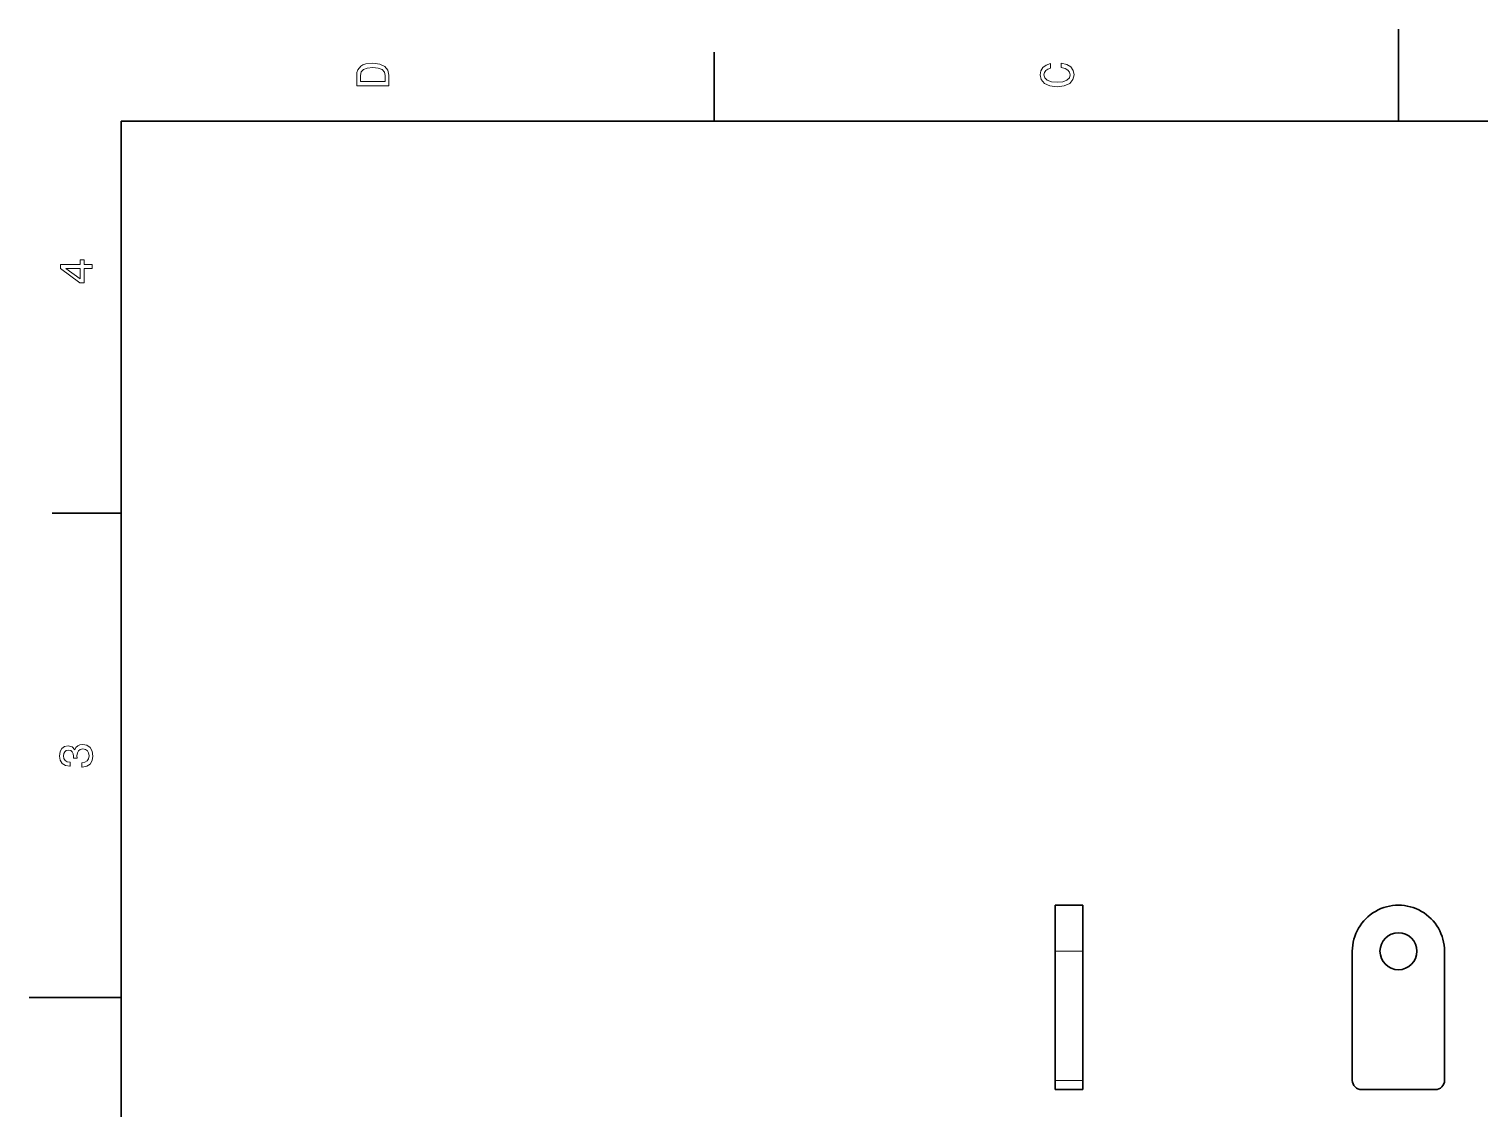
# Model space of a CAD drawing. Extents: x 0 to 297, y 0 to 210.
# Drawn here: x 0 to 157.3, y 92.9 to 210 of the extents above; entities that cross this region are included whole.
import ezdxf

# ---------------------------------------------------------------- set-up
doc = ezdxf.new("R2010")
doc.units = 0

msp = doc.modelspace()

# ---------------------------------------------------------------- linework, layer by layer
at = {"color": 7, "lineweight": 35, "ltscale": 0.25}
for p, q in [((148.5, 200), (148.5, 210)), ((10, 105), (0, 105))]:
    msp.add_line(p, q, dxfattribs=at)
at = {"color": 7, "lineweight": 35, "ltscale": 0.1875}
for p, q in [((74.300003, 200), (74.300003, 207.5)), ((10, 157.5), (2.5, 157.5))]:
    msp.add_line(p, q, dxfattribs=at)
at = {"color": 7, "lineweight": 35}
for p, q in [((287, 200), (10, 200)), ((10, 200), (10, 10))]:
    msp.add_line(p, q, dxfattribs=at)
at = {"color": 7, "lineweight": 35, "ltscale": 0.125}
for p, q in [((111.260002, 115), (111.260002, 110)), ((114.260002, 115), (114.260002, 110))]:
    msp.add_line(p, q, dxfattribs=at)
at = {"color": 7, "lineweight": 35, "ltscale": 0.075}
for p, q in [((114.260002, 115), (111.260002, 115)), ((114.260002, 95), (111.260002, 95))]:
    msp.add_line(p, q, dxfattribs=at)
at = {"color": 7, "lineweight": 13, "ltscale": 0.075}
for p, q in [((114.260002, 110), (111.260002, 110)), ((114.260002, 96), (111.260002, 96))]:
    msp.add_line(p, q, dxfattribs=at)
at = {"color": 7, "lineweight": 35, "ltscale": 0.35}
for p, q in [((111.260002, 96), (111.260002, 110)), ((114.260002, 96), (114.260002, 110)), ((143.5, 96), (143.5, 110)), ((153.5, 96), (153.5, 110))]:
    msp.add_line(p, q, dxfattribs=at)
at = {"color": 7, "lineweight": 35, "ltscale": 0.025}
for p, q in [((111.260002, 96), (111.260002, 95)), ((114.260002, 96), (114.260002, 95))]:
    msp.add_line(p, q, dxfattribs=at)
at = {"color": 7, "lineweight": 35, "ltscale": 0.2}
msp.add_line((144.5, 95), (152.5, 95), dxfattribs=at)
at = {"color": 7, "lineweight": 13}
for points in [[(35.533215, 204.994965), (35.533215, 203.829971), (39.033215, 203.829971), (39.033215, 204.994965), (38.922264, 205.544678), (38.584366, 205.953171), (38.034657, 206.205338), (37.283215, 206.296112), (36.516644, 206.215424), (36.21405, 206.114563), (35.971977, 205.973343), (35.644165, 205.56485), (35.563473, 205.297562)], [(111.93206, 205.817017), (112.35569, 205.716141), (112.658287, 205.549713), (112.844887, 205.317734), (112.905403, 205.045395), (112.814629, 204.71759), (112.54229, 204.460388), (112.098488, 204.28891), (111.483215, 204.233429), (110.872986, 204.28891), (110.424141, 204.455338), (110.151802, 204.71254), (110.055984, 205.045395), (110.106415, 205.287476), (110.247627, 205.494247), (110.474571, 205.655624), (110.787247, 205.766571), (110.787247, 206.245682), (110.308144, 206.094391), (109.94503, 205.832138), (109.718086, 205.474075), (109.637398, 205.045395), (109.763474, 204.510818), (110.116501, 204.10231), (110.696472, 203.840057), (111.483215, 203.749283), (112.269958, 203.840057), (112.84993, 204.10231), (113.208, 204.510818), (113.329041, 205.045395), (113.233215, 205.51442), (112.965927, 205.892654), (112.527161, 206.159943), (111.93206, 206.301163)], [(35.951801, 204.959656), (36.027451, 205.342941), (36.259438, 205.605194), (36.672985, 205.761536), (37.283215, 205.811966), (37.873272, 205.756485), (38.286816, 205.600143), (38.533936, 205.332855), (38.614628, 204.959656), (38.614628, 204.298996), (35.951801, 204.298996)], [(6.833213, 184.02739), (6.833213, 184.481277), (5.965778, 184.481277), (5.965778, 184.98056), (5.56232, 184.98056), (5.56232, 184.481277), (3.408862, 184.481277), (3.408862, 184.022339), (5.521974, 182.489197), (5.965778, 182.489197), (5.965778, 184.02739)], [(5.56232, 182.912827), (3.993876, 184.02739), (5.56232, 184.02739)], [(5.73379, 129.979111), (5.769093, 129.979111), (6.253242, 130.059799), (6.616354, 130.296829), (6.848343, 130.670029), (6.934078, 131.164276), (6.848343, 131.688766), (6.626441, 132.082138), (6.273415, 132.334305), (5.819525, 132.425079), (5.521974, 132.384735), (5.279899, 132.273788), (5.0933, 132.092224), (4.957133, 131.850143), (4.684798, 132.177963), (4.251081, 132.293961), (3.857709, 132.218307), (3.560158, 132.00145), (3.373559, 131.648422), (3.307997, 131.164276), (3.388689, 130.710388), (3.610591, 130.362396), (3.963617, 130.135452), (4.432637, 130.059799), (4.46794, 130.059799), (4.46794, 130.508652), (4.145173, 130.548996), (3.913184, 130.680115), (3.771974, 130.891937), (3.721542, 131.189484), (3.761888, 131.451736), (3.867795, 131.643372), (4.039265, 131.759369), (4.271254, 131.804764), (4.518372, 131.759369), (4.684798, 131.638336), (4.785663, 131.426514), (4.815922, 131.139053), (4.810879, 130.942368), (5.209294, 130.942368), (5.199208, 131.189484), (5.244596, 131.507217), (5.365634, 131.744247), (5.56232, 131.885452), (5.819525, 131.935883), (6.112032, 131.880417), (6.328891, 131.734161), (6.465058, 131.502167), (6.510447, 131.194534), (6.460014, 130.876801), (6.308718, 130.644821), (6.066643, 130.498566), (5.73379, 130.443085)]]:
    msp.add_lwpolyline(points, close=True, dxfattribs=at)
at = {"color": 7, "lineweight": 35}
msp.add_circle((148.5, 110), 2, dxfattribs=at)
for centre, radius, start, end in [((148.5, 110), 5, 0, 180.000005), ((144.5, 96), 1, 180.000005, 269.999997), ((152.5, 96), 1, 269.999997, 360)]:
    msp.add_arc(centre, radius, start, end, dxfattribs=at)

doc.saveas('drawing.dxf')
